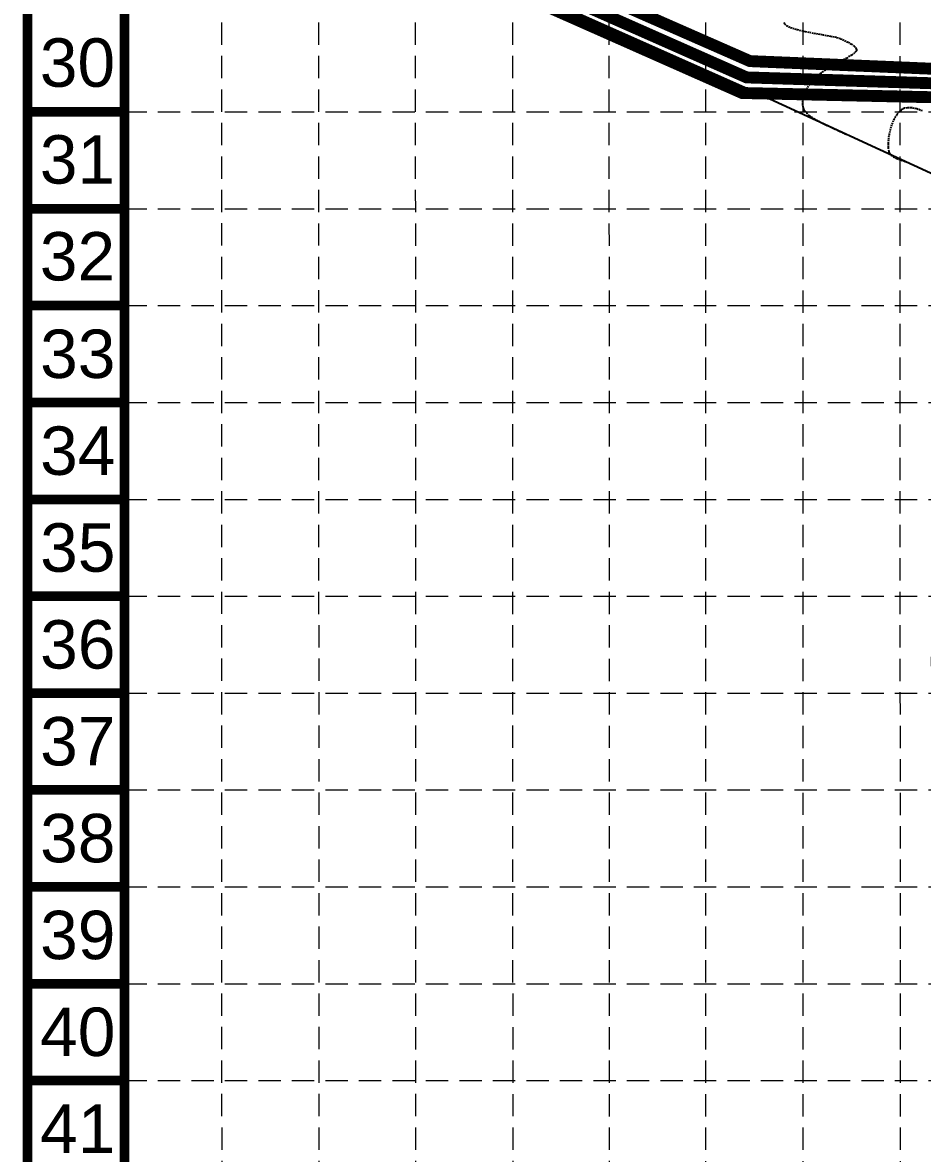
# Model space of a CAD drawing. Header units: inches. Extents: x 2507435 to 2508087, y 7097652 to 7098695.
# Drawn here: x 2507434.9 to 2507586, y 7098015.2 to 7098205.1 of the extents above; entities that cross this region are included whole.
import ezdxf
from ezdxf.enums import TextEntityAlignment as Align

# ---------------------------------------------------------------- set-up
doc = ezdxf.new("R2010")
doc.units = ezdxf.units.IN
doc.header["$MEASUREMENT"] = 0
doc.linetypes.add('HIDDEN', pattern=[0.375, 0.25, -0.125])
for name, color, linetype in [('BASE', 7, 'Continuous'), ('CONT-MNR', 8, 'HIDDEN'), ('E-FENCE', 7, 'FENCE_LINE'), ('GRID', 254, 'HIDDEN'), ('LIMITS OF DISTURBANCE', 1, 'HIDDEN'), ('SILT FENCE', 200, 'Continuous')]:
    doc.layers.add(name, color=color, linetype=linetype)
doc.styles.get("Standard").update_dxf_attribs({"font": 'ARIAL.TTF'})
doc.linetypes.add('FENCE_LINE', pattern='A,0.75,-0.2,["x",Standard,S=0.1,R=0,X=-0.1,Y=-0.05],-0.075', length=1.025)

msp = doc.modelspace()

# ---------------------------------------------------------------- linework, layer by layer
at = {"layer": 'BASE', "const_width": 1.627109455971472}
for points in [[(2508086.586663205, 7097653.153363655), (2508086.586663205, 7098694.503415476), (2507435.742880816, 7098694.503415476), (2507435.742880816, 7097653.153363655)], [(2508070.315568645, 7097669.424458215), (2508070.315568645, 7098678.232320917), (2507452.013975376, 7098678.232320917), (2507452.013975376, 7097669.424458215)]]:
    msp.add_lwpolyline(points, close=True, dxfattribs=at)
for points in [[(2507452.013975376, 7098190.099484125), (2507435.742880816, 7098190.099484125)], [(2507452.013975376, 7098173.828389565), (2507435.742880816, 7098173.828389565)], [(2507452.013975376, 7098157.557295006), (2507435.742880816, 7098157.557295006)], [(2507452.013975376, 7098141.286200446), (2507435.742880816, 7098141.286200446)], [(2507452.013975376, 7098125.015105886), (2507435.742880816, 7098125.015105886)], [(2507452.013975376, 7098108.744011326), (2507435.742880816, 7098108.744011326)], [(2507452.013975376, 7098092.472916767), (2507435.742880816, 7098092.472916767)], [(2507452.013975376, 7098076.201822207), (2507435.742880816, 7098076.201822207)], [(2507452.013975376, 7098059.930727648), (2507435.742880816, 7098059.930727648)], [(2507452.013975376, 7098043.659633087), (2507435.742880816, 7098043.659633087)], [(2507452.013975376, 7098027.388538527), (2507435.742880816, 7098027.388538527)]]:
    msp.add_lwpolyline(points, dxfattribs=at)
at = {"layer": 'CONT-MNR', "color": 35}
for points, elevation in [([(2507562.757877367, 7098205.101872319), (2507562.860226813, 7098204.906931181)], 656), ([(2507563.168703313, 7098204.633665749), (2507563.827913849, 7098204.302368159)], 656), ([(2507564.961774705, 7098203.935622269), (2507566.325089057, 7098203.614062617)], 656), ([(2507567.794833644, 7098203.329702904), (2507569.247985205, 7098203.074556843)], 656), ([(2507572.277649113, 7098202.404537641), (2507572.924928328, 7098202.092582547)], 656), ([(2507572.924928328, 7098202.092582547), (2507573.545117263, 7098201.793209256)], 656), ([(2507574.849597088, 7098200.234750717), (2507574.626288153, 7098200.006784709)], 656), ([(2507574.930946714, 7098200.425112153), (2507574.920793042, 7098200.366084712)], 656), ([(2507574.928312754, 7098200.509011187), (2507574.930946714, 7098200.425112153)], 656), ([(2507571.158534611, 7098197.948987653), (2507570.041891841, 7098197.311570317)], 656), ([(2507573.297323024, 7098199.137449121), (2507572.273418697, 7098198.563816058)], 656), ([(2507574.141026518, 7098199.65128043), (2507573.297323024, 7098199.137449121)], 656), ([(2507569.01271146, 7098196.670170458), (2507568.160214543, 7098196.043394487)], 656), ([(2507565.861336856, 7098191.977684589), (2507565.862818298, 7098191.428419579)], 656), ([(2507566.062119515, 7098190.588890004), (2507566.110806077, 7098190.47841981)], 656), ([(2507582.723366493, 7098190.574780424), (2507582.579692241, 7098190.487118645)], 657), ([(2507583.496077074, 7098190.811505935), (2507583.022031862, 7098190.707772069)], 657), ([(2507584.17047272, 7098190.799291011), (2507583.496077074, 7098190.811505935)], 657), ([(2507585.06803625, 7098190.602561474), (2507584.17047272, 7098190.799291011)], 657), ([(2507586.00877086, 7098190.282579046), (2507585.06803625, 7098190.602561474)], 657), ([(2507566.244519836, 7098190.257582043), (2507566.528364028, 7098189.927301509)], 656), ([(2507571.767359815, 7098187.047241263), (2507572.598103992, 7098186.658243088)], 656), ([(2507580.837532168, 7098187.916042559), (2507580.523442689, 7098186.833375419)], 657), ([(2507573.243324904, 7098186.31647188), (2507573.243324921, 7098186.316471844)], 656), ([(2507580.245876829, 7098184.788941677), (2507580.254081593, 7098184.124918256)], 657), ([(2507580.301033102, 7098183.720999783), (2507580.350775042, 7098183.505717156)], 657), ([(2507580.350775042, 7098183.505717156), (2507580.380980962, 7098183.416112203)], 657), ([(2507580.380980962, 7098183.416112203), (2507580.428248788, 7098183.307905699)], 657), ([(2507580.428248788, 7098183.307905699), (2507580.549025121, 7098183.107876766)], 657), ([(2507580.787013832, 7098182.845445355), (2507581.18582701, 7098182.556370921)], 657), ([(2507581.762652501, 7098182.272707844), (2507582.358218662, 7098182.049314348)], 657), ([(2507582.358218662, 7098182.049314348), (2507582.899379766, 7098181.858288838)], 657), ([(2507583.312990082, 7098181.671729717), (2507583.312990136, 7098181.671729527)], 657)]:
    msp.add_lwpolyline(points, dxfattribs=dict(at, elevation=elevation))
at = {"layer": 'CONT-MNR', "color": 35, "extrusion": (-0.6630942450652362, -0.7485359190856272, 0), "elevation": -6976011.835623567}
msp.add_lwpolyline([(-2829777.953835024, 656.0000000000009), (-2829777.541728551, 656.0000000000009)], dxfattribs=at)
at = {"layer": 'CONT-MNR', "color": 35, "extrusion": (-0.3077508198586343, -0.9514669899036637, 0), "elevation": -7525411.905183813}
msp.add_lwpolyline([(201386.0137586128, 656.0000000000009), (201387.2054561367, 656.0000000000009)], dxfattribs=at)
at = {"layer": 'CONT-MNR', "color": 35, "extrusion": (-0.1899530222515456, -0.9817931805311666, 0), "elevation": -7445287.704255226}
msp.add_lwpolyline([(1113586.288653998, 656), (1113587.785654196, 656)], dxfattribs=at)
at = {"layer": 'CONT-MNR', "color": 35, "extrusion": (-0.1753249062944791, -0.9845106282985635, 0), "elevation": -7427895.712152679}
msp.add_lwpolyline([(1224236.786930209, 656), (1224238.12113142, 656)], dxfattribs=at)
at = {"layer": 'CONT-MNR', "color": 35, "extrusion": (-0.2055079007839036, -0.978655456591028, 0), "elevation": -7462020.504146046}
msp.add_lwpolyline([(995310.8477011572, 656.0000000000009), (995311.9215169884, 656.0000000000009)], dxfattribs=at)
at = {"layer": 'CONT-MNR', "color": 35, "extrusion": (0.3080797782693697, 0.9513605258898943, 0), "elevation": 7525481.8837464}
msp.add_lwpolyline([(-198791.958626355, 656.0000000000009), (-198792.6578701176, 656.0000000000009)], dxfattribs=at)
at = {"layer": 'CONT-MNR', "color": 35, "extrusion": (-0.4795597632426739, -0.8775092213068937, 0), "elevation": -7431268.903848282}
msp.add_lwpolyline([(-1203593.062454538, 656.0000000000009), (-1203592.433518151, 656.0000000000009)], dxfattribs=at)
at = {"layer": 'CONT-MNR', "color": 35, "extrusion": (-0.584475616568963, -0.8114112728058014, 0), "elevation": -7225176.623373545}
msp.add_lwpolyline([(-2114051.803618109, 656), (-2114051.258389237, 656)], dxfattribs=at)
at = {"layer": 'CONT-MNR', "color": 35, "extrusion": (0.5909806411123896, -0.8066857392010777, 0), "elevation": -4244088.659189286}
msp.add_lwpolyline([(6217723.481762721, 656), (6217722.880212934, 656)], dxfattribs=at)
at = {"layer": 'CONT-MNR', "color": 35, "extrusion": (0.746046783144275, 0.6658935330517028, 0), "elevation": 6597414.175978375}
msp.add_lwpolyline([(3625812.481726033, 656), (3625812.110192163, 656)], dxfattribs=at)
at = {"layer": 'CONT-MNR', "color": 35, "extrusion": (0.8997025720428651, 0.4365034729065204, 0), "elevation": 5354460.827672804}
msp.add_lwpolyline([(5291704.499755635, 656.0000000000009), (5291704.248737836, 656.0000000000009)], dxfattribs=at)
at = {"layer": 'CONT-MNR', "color": 35, "extrusion": (0.8791329476250619, -0.4765766049651096, 0), "elevation": -1178344.500323281}
msp.add_lwpolyline([(7435313.353116546, 656), (7435313.203726177, 656)], dxfattribs=at)
at = {"layer": 'CONT-MNR', "color": 35, "extrusion": (0.9808806909256059, 0.1946100464243969, 0), "elevation": 3841012.958819485}
msp.add_lwpolyline([(6474488.710421335, 656), (6474488.546395781, 656)], dxfattribs=at)
at = {"layer": 'CONT-MNR', "color": 35, "extrusion": (-0.4829086998757294, 0.8756707072777601, 0), "elevation": 5004756.090373743}
msp.add_lwpolyline([(-5623589.426126836, 656.0000000000009), (-5623588.152949514, 656.0000000000009)], dxfattribs=at)
at = {"layer": 'CONT-MNR', "color": 35, "extrusion": (0.7112606600598286, -0.7029283558452148, 0), "elevation": -3205988.68947109}
msp.add_lwpolyline([(6811308.367088246, 656), (6811307.532590143, 656)], dxfattribs=at)
at = {"layer": 'CONT-MNR', "color": 35, "extrusion": (0.5289086722470014, -0.8486787474786406, 0), "elevation": -4697813.662316382}
msp.add_lwpolyline([(5882419.517777623, 656.0000000000009), (5882418.30509216, 656.0000000000009)], dxfattribs=at)
at = {"layer": 'CONT-MNR', "color": 35, "extrusion": (0.8418766633269428, -0.5396699766945475, 0), "elevation": -1719620.39738807}
msp.add_lwpolyline([(7329063.148344733, 656), (7329062.315460006, 656)], dxfattribs=at)
at = {"layer": 'CONT-MNR', "color": 35, "extrusion": (0.8125599243246193, -0.5828776624486214, 0), "elevation": -2099830.653550024}
msp.add_lwpolyline([(7229314.283315359, 656), (7229313.395471909, 656)], dxfattribs=at)
at = {"layer": 'CONT-MNR', "color": 35, "extrusion": (0.9826803698125088, -0.1853086365638444, 0), "elevation": 1148779.470494574}
msp.add_lwpolyline([(7439928.221417002, 656.0000000000009), (7439927.528489651, 656.0000000000009)], dxfattribs=at)
at = {"layer": 'CONT-MNR', "color": 35, "extrusion": (0.9365178507672001, -0.3506199013096439, 0), "elevation": -140387.2980685546}
msp.add_lwpolyline([(7526787.399918203, 656), (7526786.672824464, 656)], dxfattribs=at)
at = {"layer": 'CONT-MNR', "color": 35, "extrusion": (0.8849089722583758, -0.4657640076440267, 0), "elevation": -1087115.108413661}
msp.add_lwpolyline([(7449189.853673206, 656), (7449189.076542839, 656)], dxfattribs=at)
at = {"layer": 'CONT-MNR', "color": 35, "extrusion": (0.9867845820541669, 0.1620376148311963, 0), "elevation": 3624601.340590805}
msp.add_lwpolyline([(6598065.87059028, 656.0000000000009), (6598065.44815406, 656.0000000000009)], dxfattribs=at)
at = {"layer": 'CONT-MNR', "color": 35, "extrusion": (0.9617575313891833, 0.2739022650804189, 0), "elevation": 4355881.015894159}
msp.add_lwpolyline([(6139910.676199606, 656), (6139910.383977131, 656)], dxfattribs=at)
at = {"layer": 'CONT-MNR', "color": 35, "extrusion": (0.9412598899308707, 0.3376830164626661, 0), "elevation": 4757209.765108287}
msp.add_lwpolyline([(5834479.77103835, 656), (5834479.620571021, 656)], dxfattribs=at)
at = {"layer": 'CONT-MNR', "color": 35, "extrusion": (0.8554163408115004, 0.5179410042395397, 0), "elevation": 5821456.931524953}
msp.add_lwpolyline([(4773136.815804971, 656), (4773136.557640898, 656)], dxfattribs=at)
at = {"layer": 'CONT-MNR', "color": 35, "extrusion": (-0.6584346684362438, 0.7526378859725664, 0), "elevation": 3691287.796197434}
msp.add_lwpolyline([(-6560996.159680231, 657.0000000000009), (-6560995.7680711, 657.0000000000009)], dxfattribs=at)
at = {"layer": 'CONT-MNR', "color": 35, "extrusion": (0.5845169362109145, -0.8113815078510268, 0), "elevation": -4293616.013674572}
msp.add_lwpolyline([(6183618.690743708, 657.0000000000009), (6183618.498000354, 657.0000000000009)], dxfattribs=at)
at = {"layer": 'CONT-MNR', "color": 35, "extrusion": (-0.4067806890836995, 0.9135258458240745, 0), "elevation": 5464344.320501357}
msp.add_lwpolyline([(-5178148.808530782, 657), (-5178148.481593816, 657)], dxfattribs=at)
at = {"layer": 'CONT-MNR', "color": 35, "extrusion": (0.6482995043961393, 0.7613854165924906, 0), "elevation": 7030112.432429829}
msp.add_lwpolyline([(2692528.426147407, 656.0000000000009), (2692527.752790133, 656.0000000000009)], dxfattribs=at)
at = {"layer": 'CONT-MNR', "color": 35, "extrusion": (-0.5507398426778235, -0.8346769588812226, 0), "elevation": -7305712.295404929}
msp.add_lwpolyline([(-1816247.331427829, 656), (-1816246.359666408, 656)], dxfattribs=at)
at = {"layer": 'CONT-MNR', "color": 35, "extrusion": (0.482067643555631, 0.8761340006167557, 0), "elevation": 7427782.012327356}
msp.add_lwpolyline([(1224841.769200623, 656.0000000000009), (1224840.694781854, 656.0000000000009)], dxfattribs=at)
at = {"layer": 'CONT-MNR', "color": 35, "extrusion": (0.4404307554782114, 0.8977865835647647, 0), "elevation": 7477068.765052848}
msp.add_lwpolyline([(874998.8759527663, 656.0000000000009), (874997.7527320194, 656.0000000000009)], dxfattribs=at)
at = {"layer": 'CONT-MNR', "color": 35, "extrusion": (0.9177066993171981, -0.3972586236047418, 0), "elevation": -518592.6279321769}
msp.add_lwpolyline([(7510213.828092627, 657), (7510212.715660293, 657)], dxfattribs=at)
at = {"layer": 'CONT-MNR', "color": 35, "extrusion": (0.8476716640197931, -0.5305212060020927, 0), "elevation": -1640134.159429444}
msp.add_lwpolyline([(7347259.52252266, 657.0000000000009), (7347258.672218639, 657.0000000000009)], dxfattribs=at)
at = {"layer": 'CONT-MNR', "color": 35, "extrusion": (0.7554521341859235, -0.655203840765554, 0), "elevation": -2756403.156215428}
msp.add_lwpolyline([(7005320.31411902, 657), (7005319.706668125, 657)], dxfattribs=at)
at = {"layer": 'CONT-MNR', "color": 35, "extrusion": (-0.4177475729421718, -0.9085631322593521, 0), "elevation": -7496683.06952478}
msp.add_lwpolyline([(-686965.3118720716, 656.0000000000009), (-686964.1976512275, 656.0000000000009)], dxfattribs=at)
at = {"layer": 'CONT-MNR', "color": 35, "extrusion": (-0.4114189332801048, -0.9114463568080465, 0), "elevation": -7501279.2258006}
msp.add_lwpolyline([(-634812.4371233089, 656.0000000000009), (-634811.3914038399, 656.0000000000009)], dxfattribs=at)
at = {"layer": 'CONT-MNR', "color": 35, "extrusion": (-0.4680841866849012, -0.8836838768335284, 0), "elevation": -7446308.184781132}
msp.add_lwpolyline([(-1106647.453927273, 656.0000000000009), (-1106646.723778259, 656.0000000000009)], dxfattribs=at)
at = {"layer": 'CONT-MNR', "color": 35, "extrusion": (0.9838185603360103, -0.1791676319494684, 0), "elevation": 1195238.934429237}
msp.add_lwpolyline([(7432605.215715265, 657.0000000000009), (7432604.130263962, 657.0000000000009)], dxfattribs=at)
at = {"layer": 'CONT-MNR', "color": 35, "extrusion": (0.9963999232750833, -0.08477731357744478, 0), "elevation": 1896787.726915031}
msp.add_lwpolyline([(7285217.67599411, 657.0000000000009), (7285216.695919158, 657.0000000000009)], dxfattribs=at)
at = {"layer": 'CONT-MNR', "color": 35, "extrusion": (0.9933118247055581, 0.1154626298856679, 0), "elevation": 3310384.124253176}
msp.add_lwpolyline([(6761178.414432945, 657.0000000000009), (6761178.007794805, 657.0000000000009)], dxfattribs=at)
at = {"layer": 'CONT-MNR', "color": 35, "extrusion": (0.740761839834108, 0.6717677401048574, 0), "elevation": 6625850.406256918}
msp.add_lwpolyline([(3573551.459920676, 657), (3573551.105648365, 657)], dxfattribs=at)
at = {"layer": 'CONT-MNR', "color": 35, "extrusion": (-0.4412926093938352, -0.8973632669629285, 0), "elevation": -7476225.333044768}
msp.add_lwpolyline([(-882164.2571662278, 657), (-882163.6143658017, 657)], dxfattribs=at)
at = {"layer": 'CONT-MNR', "color": 35, "extrusion": (-0.4111608228357475, -0.9115628216228606, 0), "elevation": -7501458.531371809}
msp.add_lwpolyline([(-632674.9502799604, 657.0000000000009), (-632674.4965423727, 657.0000000000009)], dxfattribs=at)
at = {"layer": 'E-FENCE'}
for p, q in [((2507556.766090411, 7098193.916775085), (2507524.389090997, 7098208.335763039)), ((2507590.261210178, 7098178.466787564), (2507556.766090411, 7098193.916775085))]:
    msp.add_line(p, q, dxfattribs=at)
at = {"layer": 'GRID', "color": 252, "linetype": 'HIDDEN', "lineweight": 0, "ltscale": 15}
for p, q in [((2507468.43360024, 7097734.51112597), (2507468.345543176, 7098677.620980122)), ((2507484.773717057, 7097734.508556962), (2507484.57141102, 7098677.613652664)), ((2507500.996113952, 7097734.506006462), (2507500.846178506, 7098677.570774943)), ((2507517.353879241, 7097734.503434679), (2507517.096150484, 7098677.545595801)), ((2507533.4766539, 7097734.500899841), (2507533.407950135, 7098677.671436389)), ((2507549.64747935, 7097734.498357451), (2507549.6984917, 7098677.6411957)), ((2507566.041226586, 7097734.495780011), (2507565.953665767, 7098677.581225679)), ((2507582.370130949, 7097734.493212765), (2507582.203919664, 7098677.59513652)), ((2507452.013975376, 7098190.099484125), (2508070.315568645, 7098190.099484125)), ((2507452.013975376, 7098173.828389565), (2508070.315568645, 7098173.828389565)), ((2507452.013975376, 7098157.557295006), (2508070.315568645, 7098157.557295006)), ((2507452.013975376, 7098141.286200446), (2508070.315568645, 7098141.286200446)), ((2507452.013975376, 7098125.015105886), (2508070.315568645, 7098125.015105886)), ((2507452.013975376, 7098108.744011326), (2508070.315568645, 7098108.744011326)), ((2507452.013975376, 7098092.472916767), (2508070.315568645, 7098092.472916767)), ((2507452.013975376, 7098076.201822207), (2508070.315568645, 7098076.201822207)), ((2507452.013975376, 7098059.930727648), (2508070.315568645, 7098059.930727648)), ((2507452.013975376, 7098043.659633087), (2508070.315568645, 7098043.659633087)), ((2507452.013975376, 7098027.388538527), (2508070.315568645, 7098027.388538527))]:
    msp.add_line(p, q, dxfattribs=at)
at = {"layer": 'LIMITS OF DISTURBANCE', "ltscale": 30, "const_width": 2}
msp.add_lwpolyline([(2507593.952299864, 7098097.97960352), (2507588.421720634, 7098097.97960352), (2507589.559658111, 7098192.525641226), (2507555.747696429, 7098193.279551562), (2507477.171476516, 7098228.105195397), (2507474.689650608, 7098367.533608538), (2507479.163266086, 7098367.473582235), (2507482.07278632, 7098231.589823687), (2507557.058051486, 7098198.634559885), (2507595.236934249, 7098197.036448122), (2507593.664788769, 7098099.68671054)], close=True, dxfattribs=at)
at = {"layer": 'SILT FENCE', "ltscale": 30, "const_width": 2}
msp.add_lwpolyline([(2507477.080325868, 7098365.915133762), (2507479.727443282, 7098229.887006703), (2507556.489361111, 7098195.898828743), (2507592.356567822, 7098194.765079192), (2507591.647731329, 7098175.774767491), (2507591.477811586, 7098099.052652479)], dxfattribs=at)

# ---------------------------------------------------------------- texts
at = {"layer": 'BASE'}
for s, p in [('30', (2507444.139960912, 7098198.394611859)), ('31', (2507444.139972268, 7098182.123511117)), ('32', (2507444.139983623, 7098165.852415509)), ('33', (2507444.190052143, 7098149.471680405)), ('34', (2507444.190052143, 7098133.200595063)), ('35', (2507444.190063498, 7098116.929494322)), ('36', (2507444.190074855, 7098100.658398713)), ('37', (2507444.190074855, 7098084.387308239)), ('38', (2507444.190074855, 7098068.116222897)), ('39', (2507444.190086211, 7098051.845122155)), ('40', (2507444.190097567, 7098035.574026546)), ('41', (2507444.190040787, 7098019.302910405))]:
    msp.add_text(s, height=8.135547279857356, dxfattribs=at).set_placement(p, align=Align.MIDDLE_CENTER)

doc.saveas('drawing.dxf')
